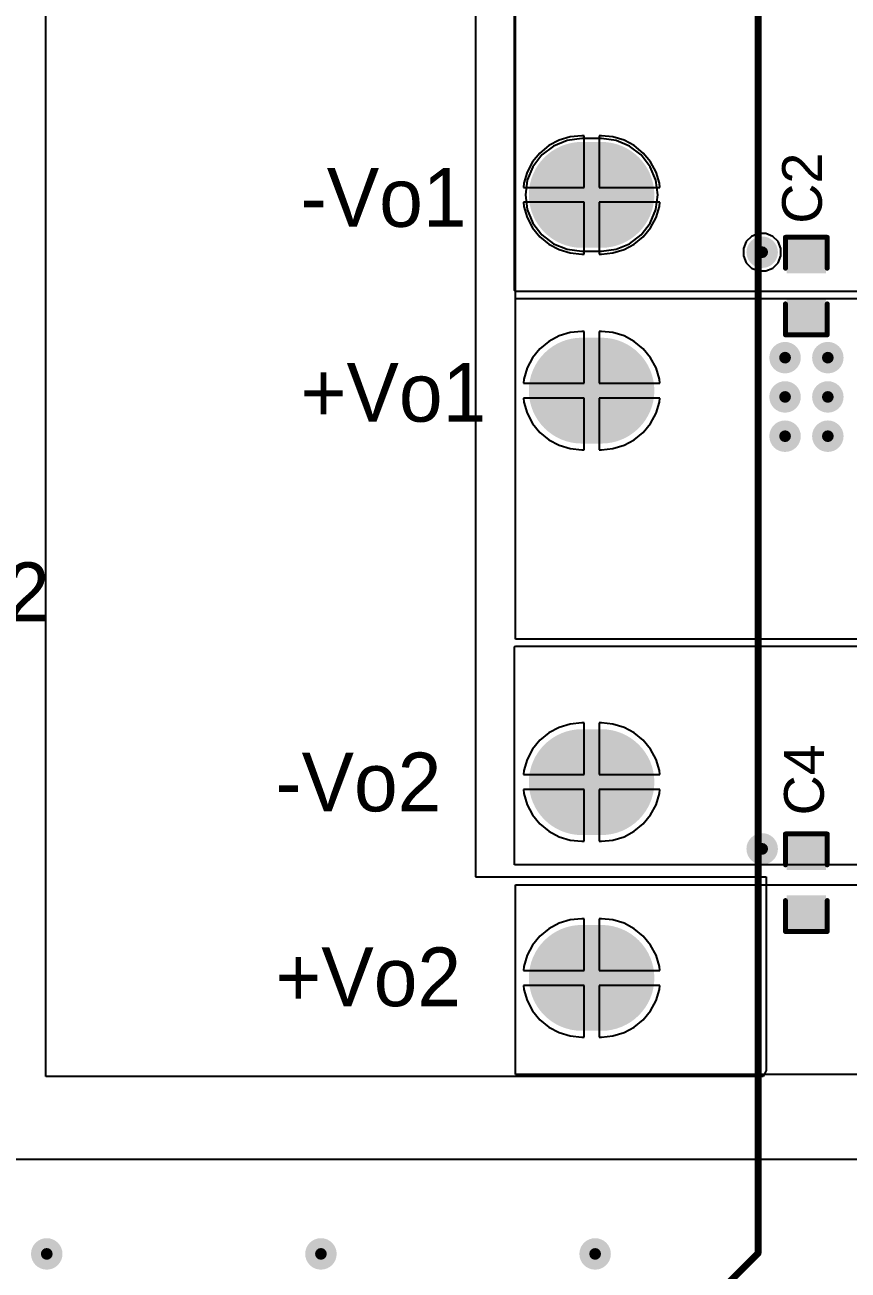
# Model space of a CAD drawing. Header units: millimetres. Extents: x -3 to 175, y -4 to 177.
# Drawn here: x 42.32 to 63.33, y 33.11 to 64.91 of the extents above; entities that cross this region are included whole.
import ezdxf

# ---------------------------------------------------------------- set-up
doc = ezdxf.new("R2010")
doc.units = ezdxf.units.MM
for name, color, linetype in [('BottomLayer', 5, 'Continuous'), ('BottomSolder', 6, 'Continuous'), ('MultiLayer', 9, 'Continuous'), ('PadHoleLayer', 156, 'Continuous'), ('TopLayer', 1, 'Continuous'), ('TopOverlay', 2, 'Continuous'), ('TopPaste', 8, 'Continuous'), ('TopSolder', 216, 'Continuous'), ('ViaHoleLayer', 16, 'Continuous')]:
    doc.layers.add(name, color=color, linetype=linetype)
doc.styles.add('Arial', font='', dxfattribs={"height": 0.2})
doc.styles.get('Arial').set_extended_font_data('Arial')

# ---------------------------------------------------------------- blocks, each defined once
blk = doc.blocks.new('LHE10_20D0512_02_44')
at = {"layer": 'BottomLayer'}
h = blk.add_hatch(color=5, dxfattribs=at)
edge = h.paths.add_edge_path()
edge.add_arc((23.25, 10), 1.25, 90, 270)
edge.add_line((23.25, 8.75), (23.75, 8.75))
edge.add_arc((23.75, 10), 1.25, 270, 450)
edge.add_line((23.75, 11.25), (23.25, 11.25))
h = blk.add_hatch(color=5, dxfattribs=at)
edge = h.paths.add_edge_path()
edge.add_arc((23.25, 5), 1.25, 90, 270)
edge.add_line((23.25, 3.75), (23.75, 3.75))
edge.add_arc((23.75, 5), 1.25, 270, 450)
edge.add_line((23.75, 6.25), (23.25, 6.25))
h = blk.add_hatch(color=5, dxfattribs=at)
edge = h.paths.add_edge_path()
edge.add_arc((23.25, -5), 1.25, 90, 270)
edge.add_line((23.25, -6.25), (23.75, -6.25))
edge.add_arc((23.75, -5), 1.25, 270, 450)
edge.add_line((23.75, -3.75), (23.25, -3.75))
h = blk.add_hatch(color=5, dxfattribs=at)
edge = h.paths.add_edge_path()
edge.add_arc((23.25, -10), 1.25, 90, 270)
edge.add_line((23.25, -11.25), (23.75, -11.25))
edge.add_arc((23.75, -10), 1.25, 270, 450)
edge.add_line((23.75, -8.75), (23.25, -8.75))
at = {"layer": 'BottomSolder'}
h = blk.add_hatch(color=6, dxfattribs=at)
edge = h.paths.add_edge_path()
edge.add_arc((23.25, 10), 1.352, 90, 270)
edge.add_line((23.25, 8.648), (23.75, 8.648))
edge.add_arc((23.75, 10), 1.352, 270, 450)
edge.add_line((23.75, 11.352), (23.25, 11.352))
h = blk.add_hatch(color=6, dxfattribs=at)
edge = h.paths.add_edge_path()
edge.add_arc((23.25, 5), 1.352, 90, 270)
edge.add_line((23.25, 3.648), (23.75, 3.648))
edge.add_arc((23.75, 5), 1.352, 270, 450)
edge.add_line((23.75, 6.352), (23.25, 6.352))
h = blk.add_hatch(color=6, dxfattribs=at)
edge = h.paths.add_edge_path()
edge.add_arc((23.25, -5), 1.352, 90, 270)
edge.add_line((23.25, -6.352), (23.75, -6.352))
edge.add_arc((23.75, -5), 1.352, 270, 450)
edge.add_line((23.75, -3.648), (23.25, -3.648))
h = blk.add_hatch(color=6, dxfattribs=at)
edge = h.paths.add_edge_path()
edge.add_arc((23.25, -10), 1.352, 90, 270)
edge.add_line((23.25, -11.352), (23.75, -11.352))
edge.add_arc((23.75, -10), 1.352, 270, 450)
edge.add_line((23.75, -8.648), (23.25, -8.648))
at = {"layer": 'MultiLayer'}
h = blk.add_hatch(color=9, dxfattribs=at)
edge = h.paths.add_edge_path()
edge.add_arc((23.25, 10), 1.25, 90, 270)
edge.add_line((23.25, 8.75), (23.75, 8.75))
edge.add_arc((23.75, 10), 1.25, 270, 450)
edge.add_line((23.75, 11.25), (23.25, 11.25))
h = blk.add_hatch(color=9, dxfattribs=at)
edge = h.paths.add_edge_path()
edge.add_arc((23.25, 5), 1.25, 90, 270)
edge.add_line((23.25, 3.75), (23.75, 3.75))
edge.add_arc((23.75, 5), 1.25, 270, 450)
edge.add_line((23.75, 6.25), (23.25, 6.25))
h = blk.add_hatch(color=9, dxfattribs=at)
edge = h.paths.add_edge_path()
edge.add_arc((23.25, -5), 1.25, 90, 270)
edge.add_line((23.25, -6.25), (23.75, -6.25))
edge.add_arc((23.75, -5), 1.25, 270, 450)
edge.add_line((23.75, -3.75), (23.25, -3.75))
h = blk.add_hatch(color=9, dxfattribs=at)
edge = h.paths.add_edge_path()
edge.add_arc((23.25, -10), 1.25, 90, 270)
edge.add_line((23.25, -11.25), (23.75, -11.25))
edge.add_arc((23.75, -10), 1.25, 270, 450)
edge.add_line((23.75, -8.75), (23.25, -8.75))
at = {"layer": 'PadHoleLayer'}
h = blk.add_hatch(color=156, dxfattribs=at)
edge = h.paths.add_edge_path()
edge.add_arc((23.5, 10), 0.75, 0, 360)
h = blk.add_hatch(color=156, dxfattribs=at)
edge = h.paths.add_edge_path()
edge.add_arc((23.5, 5), 0.75, 0, 360)
h = blk.add_hatch(color=156, dxfattribs=at)
edge = h.paths.add_edge_path()
edge.add_arc((23.5, -5), 0.75, 0, 360)
h = blk.add_hatch(color=156, dxfattribs=at)
edge = h.paths.add_edge_path()
edge.add_arc((23.5, -10), 0.75, 0, 360)
at = {"layer": 'TopLayer'}
h = blk.add_hatch(color=1, dxfattribs=at)
edge = h.paths.add_edge_path()
edge.add_arc((23.25, 10), 1.25, 90, 270)
edge.add_line((23.25, 8.75), (23.75, 8.75))
edge.add_arc((23.75, 10), 1.25, 270, 450)
edge.add_line((23.75, 11.25), (23.25, 11.25))
h = blk.add_hatch(color=1, dxfattribs=at)
edge = h.paths.add_edge_path()
edge.add_arc((23.25, 5), 1.25, 90, 270)
edge.add_line((23.25, 3.75), (23.75, 3.75))
edge.add_arc((23.75, 5), 1.25, 270, 450)
edge.add_line((23.75, 6.25), (23.25, 6.25))
h = blk.add_hatch(color=1, dxfattribs=at)
edge = h.paths.add_edge_path()
edge.add_arc((23.25, -5), 1.25, 90, 270)
edge.add_line((23.25, -6.25), (23.75, -6.25))
edge.add_arc((23.75, -5), 1.25, 270, 450)
edge.add_line((23.75, -3.75), (23.25, -3.75))
h = blk.add_hatch(color=1, dxfattribs=at)
edge = h.paths.add_edge_path()
edge.add_arc((23.25, -10), 1.25, 90, 270)
edge.add_line((23.25, -11.25), (23.75, -11.25))
edge.add_arc((23.75, -10), 1.25, 270, 450)
edge.add_line((23.75, -8.75), (23.25, -8.75))
at = {"layer": 'TopSolder'}
h = blk.add_hatch(color=216, dxfattribs=at)
edge = h.paths.add_edge_path()
edge.add_arc((23.25, 10), 1.352, 90, 270)
edge.add_line((23.25, 8.648), (23.75, 8.648))
edge.add_arc((23.75, 10), 1.352, 270, 450)
edge.add_line((23.75, 11.352), (23.25, 11.352))
h = blk.add_hatch(color=216, dxfattribs=at)
edge = h.paths.add_edge_path()
edge.add_arc((23.25, 5), 1.352, 90, 270)
edge.add_line((23.25, 3.648), (23.75, 3.648))
edge.add_arc((23.75, 5), 1.352, 270, 450)
edge.add_line((23.75, 6.352), (23.25, 6.352))
h = blk.add_hatch(color=216, dxfattribs=at)
edge = h.paths.add_edge_path()
edge.add_arc((23.25, -5), 1.352, 90, 270)
edge.add_line((23.25, -6.352), (23.75, -6.352))
edge.add_arc((23.75, -5), 1.352, 270, 450)
edge.add_line((23.75, -3.648), (23.25, -3.648))
h = blk.add_hatch(color=216, dxfattribs=at)
edge = h.paths.add_edge_path()
edge.add_arc((23.25, -10), 1.352, 90, 270)
edge.add_line((23.25, -11.352), (23.75, -11.352))
edge.add_arc((23.75, -10), 1.352, 270, 450)
edge.add_line((23.75, -8.648), (23.25, -8.648))
at = {"layer": 'TopOverlay', "const_width": 0.175}
for points in [[(27.75, -17.032), (27.75, 22.75)], [(22.032, -22.75), (27.75, -17.032)]]:
    blk.add_lwpolyline(points, dxfattribs=at)
at = {"layer": 'TopOverlay', "const_width": 0.0875}
blk.add_lwpolyline([(27.706, -17.032, 1), (27.794, -17.032, 1)], format="xyb", close=True, dxfattribs=at)
blk.add_lwpolyline([(27.706, -17.032, 1), (27.794, -17.032, 1)], format="xyb", close=True, dxfattribs=at)
at = {"layer": 'TopOverlay'}
for s, p in [('-Vo1', (16.071, 9.184)), ('+Vo1', (16.071, 4.207)), ('LHE10-20D0512-02', (-8.179, -0.889)), ('-Vo2', (15.428, -5.746)), ('+Vo2', (15.428, -10.723))]:
    blk.add_text(s, height=1.5, rotation=360, dxfattribs=at).set_placement(p)
blk = doc.blocks.new('C___0603_169')
at = {"layer": 'TopLayer'}
for points in [[(-0.381, 0.445), (-0.381, -0.445), (-1.143, -0.445), (-1.143, 0.445)], [(1.143, 0.445), (1.143, -0.445), (0.381, -0.445), (0.381, 0.445)]]:
    blk.add_hatch(color=1, dxfattribs=at).paths.add_polyline_path(points)
at = {"layer": 'TopPaste'}
for points in [[(-0.381, 0.445), (-0.381, -0.445), (-1.143, -0.445), (-1.143, 0.445)], [(1.143, 0.445), (1.143, -0.445), (0.381, -0.445), (0.381, 0.445)]]:
    blk.add_hatch(color=8, dxfattribs=at).paths.add_polyline_path(points)
at = {"layer": 'TopSolder'}
for points in [[(-0.321, 0.504), (-0.321, -0.504), (-1.203, -0.504), (-1.203, 0.504)], [(1.203, 0.504), (1.203, -0.504), (0.321, -0.504), (0.321, 0.504)]]:
    blk.add_hatch(color=216, dxfattribs=at).paths.add_polyline_path(points)
at = {"layer": 'TopOverlay', "const_width": 0.127}
for points in [[(-1.245, -0.533), (-1.245, 0.533)], [(-0.457, 0.533), (-1.245, 0.533)], [(1.245, 0.533), (0.457, 0.533)], [(1.245, -0.533), (1.245, 0.533)], [(-0.457, -0.533), (-1.245, -0.533)], [(1.245, -0.533), (0.457, -0.533)]]:
    blk.add_lwpolyline(points, dxfattribs=at)
at = {"layer": 'TopOverlay', "const_width": 0.0635}
for points in [[(-1.276, 0.533, 1), (-1.213, 0.533, 1)], [(-1.276, 0.533, 1), (-1.213, 0.533, 1)], [(-0.489, 0.533, 1), (-0.425, 0.533, 1)], [(0.425, 0.533, 1), (0.489, 0.533, 1)], [(1.213, 0.533, 1), (1.276, 0.533, 1)], [(1.213, 0.533, 1), (1.276, 0.533, 1)], [(-1.276, -0.533, 1), (-1.213, -0.533, 1)], [(-1.276, -0.533, 1), (-1.213, -0.533, 1)], [(-0.489, -0.533, 1), (-0.425, -0.533, 1)], [(0.425, -0.533, 1), (0.489, -0.533, 1)], [(1.213, -0.533, 1), (1.276, -0.533, 1)], [(1.213, -0.533, 1), (1.276, -0.533, 1)]]:
    blk.add_lwpolyline(points, format="xyb", close=True, dxfattribs=at)
blk = doc.blocks.new('C___0603_171')
at = {"layer": 'TopLayer'}
for points in [[(-0.381, 0.445), (-0.381, -0.445), (-1.143, -0.445), (-1.143, 0.445)], [(1.143, 0.445), (1.143, -0.445), (0.381, -0.445), (0.381, 0.445)]]:
    blk.add_hatch(color=1, dxfattribs=at).paths.add_polyline_path(points)
at = {"layer": 'TopPaste'}
for points in [[(-0.381, 0.445), (-0.381, -0.445), (-1.143, -0.445), (-1.143, 0.445)], [(1.143, 0.445), (1.143, -0.445), (0.381, -0.445), (0.381, 0.445)]]:
    blk.add_hatch(color=8, dxfattribs=at).paths.add_polyline_path(points)
at = {"layer": 'TopSolder'}
for points in [[(-0.321, 0.504), (-0.321, -0.504), (-1.203, -0.504), (-1.203, 0.504)], [(1.203, 0.504), (1.203, -0.504), (0.321, -0.504), (0.321, 0.504)]]:
    blk.add_hatch(color=216, dxfattribs=at).paths.add_polyline_path(points)
at = {"layer": 'TopOverlay', "const_width": 0.127}
for points in [[(-1.245, -0.533), (-1.245, 0.533)], [(-0.457, 0.533), (-1.245, 0.533)], [(1.245, 0.533), (0.457, 0.533)], [(1.245, -0.533), (1.245, 0.533)], [(-0.457, -0.533), (-1.245, -0.533)], [(1.245, -0.533), (0.457, -0.533)]]:
    blk.add_lwpolyline(points, dxfattribs=at)
at = {"layer": 'TopOverlay', "const_width": 0.0635}
for points in [[(-1.276, 0.533, 1), (-1.213, 0.533, 1)], [(-1.276, 0.533, 1), (-1.213, 0.533, 1)], [(-0.489, 0.533, 1), (-0.425, 0.533, 1)], [(0.425, 0.533, 1), (0.489, 0.533, 1)], [(1.213, 0.533, 1), (1.276, 0.533, 1)], [(1.213, 0.533, 1), (1.276, 0.533, 1)], [(-1.276, -0.533, 1), (-1.213, -0.533, 1)], [(-1.276, -0.533, 1), (-1.213, -0.533, 1)], [(-0.489, -0.533, 1), (-0.425, -0.533, 1)], [(0.425, -0.533, 1), (0.489, -0.533, 1)], [(1.213, -0.533, 1), (1.276, -0.533, 1)], [(1.213, -0.533, 1), (1.276, -0.533, 1)]]:
    blk.add_lwpolyline(points, format="xyb", close=True, dxfattribs=at)

msp = doc.modelspace()

# ---------------------------------------------------------------- hatches: boundary and pattern name
at = {"layer": 'BottomLayer'}
h = msp.add_hatch(color=5, dxfattribs=at)
edge = h.paths.add_edge_path()
edge.add_arc((61.138, 59.106), 0.3, 0, 360)
h = msp.add_hatch(color=5, dxfattribs=at)
edge = h.paths.add_edge_path()
edge.add_arc((61.722, 56.413), 0.3, 0, 360)
h = msp.add_hatch(color=5, dxfattribs=at)
edge = h.paths.add_edge_path()
edge.add_arc((62.814, 56.413), 0.3, 0, 360)
h = msp.add_hatch(color=5, dxfattribs=at)
edge = h.paths.add_edge_path()
edge.add_arc((61.722, 55.41), 0.3, 0, 360)
h = msp.add_hatch(color=5, dxfattribs=at)
edge = h.paths.add_edge_path()
edge.add_arc((62.814, 55.41), 0.3, 0, 360)
h = msp.add_hatch(color=5, dxfattribs=at)
edge = h.paths.add_edge_path()
edge.add_arc((61.722, 54.407), 0.3, 0, 360)
h = msp.add_hatch(color=5, dxfattribs=at)
edge = h.paths.add_edge_path()
edge.add_arc((62.814, 54.407), 0.3, 0, 360)
h = msp.add_hatch(color=5, dxfattribs=at)
edge = h.paths.add_edge_path()
edge.add_arc((61.138, 43.866), 0.3, 0, 360)
h = msp.add_hatch(color=5, dxfattribs=at)
edge = h.paths.add_edge_path()
edge.add_arc((42.873, 33.521), 0.3, 0, 360)
h = msp.add_hatch(color=5, dxfattribs=at)
edge = h.paths.add_edge_path()
edge.add_arc((49.873, 33.521), 0.3, 0, 360)
h = msp.add_hatch(color=5, dxfattribs=at)
edge = h.paths.add_edge_path()
edge.add_arc((56.873, 33.521), 0.3, 0, 360)
at = {"layer": 'BottomSolder'}
h = msp.add_hatch(color=6, dxfattribs=at)
edge = h.paths.add_edge_path()
edge.add_arc((61.138, 59.106), 0.402, 0, 360)
h = msp.add_hatch(color=6, dxfattribs=at)
edge = h.paths.add_edge_path()
edge.add_arc((61.722, 56.413), 0.402, 0, 360)
h = msp.add_hatch(color=6, dxfattribs=at)
edge = h.paths.add_edge_path()
edge.add_arc((62.814, 56.413), 0.402, 0, 360)
h = msp.add_hatch(color=6, dxfattribs=at)
edge = h.paths.add_edge_path()
edge.add_arc((61.722, 55.41), 0.402, 0, 360)
h = msp.add_hatch(color=6, dxfattribs=at)
edge = h.paths.add_edge_path()
edge.add_arc((62.814, 55.41), 0.402, 0, 360)
h = msp.add_hatch(color=6, dxfattribs=at)
edge = h.paths.add_edge_path()
edge.add_arc((61.722, 54.407), 0.402, 0, 360)
h = msp.add_hatch(color=6, dxfattribs=at)
edge = h.paths.add_edge_path()
edge.add_arc((62.814, 54.407), 0.402, 0, 360)
h = msp.add_hatch(color=6, dxfattribs=at)
edge = h.paths.add_edge_path()
edge.add_arc((61.138, 43.866), 0.402, 0, 360)
h = msp.add_hatch(color=6, dxfattribs=at)
edge = h.paths.add_edge_path()
edge.add_arc((42.873, 33.521), 0.402, 0, 360)
h = msp.add_hatch(color=6, dxfattribs=at)
edge = h.paths.add_edge_path()
edge.add_arc((49.873, 33.521), 0.402, 0, 360)
h = msp.add_hatch(color=6, dxfattribs=at)
edge = h.paths.add_edge_path()
edge.add_arc((56.873, 33.521), 0.402, 0, 360)
at = {"layer": 'TopLayer'}
h = msp.add_hatch(color=1, dxfattribs=at)
edge = h.paths.add_edge_path()
edge.add_arc((61.138, 59.106), 0.3, 0, 360)
h = msp.add_hatch(color=1, dxfattribs=at)
edge = h.paths.add_edge_path()
edge.add_arc((61.722, 56.413), 0.3, 0, 360)
h = msp.add_hatch(color=1, dxfattribs=at)
edge = h.paths.add_edge_path()
edge.add_arc((62.814, 56.413), 0.3, 0, 360)
h = msp.add_hatch(color=1, dxfattribs=at)
edge = h.paths.add_edge_path()
edge.add_arc((61.722, 55.41), 0.3, 0, 360)
h = msp.add_hatch(color=1, dxfattribs=at)
edge = h.paths.add_edge_path()
edge.add_arc((62.814, 55.41), 0.3, 0, 360)
h = msp.add_hatch(color=1, dxfattribs=at)
edge = h.paths.add_edge_path()
edge.add_arc((61.722, 54.407), 0.3, 0, 360)
h = msp.add_hatch(color=1, dxfattribs=at)
edge = h.paths.add_edge_path()
edge.add_arc((62.814, 54.407), 0.3, 0, 360)
h = msp.add_hatch(color=1, dxfattribs=at)
edge = h.paths.add_edge_path()
edge.add_arc((61.138, 43.866), 0.3, 0, 360)
h = msp.add_hatch(color=1, dxfattribs=at)
edge = h.paths.add_edge_path()
edge.add_arc((42.873, 33.521), 0.3, 0, 360)
h = msp.add_hatch(color=1, dxfattribs=at)
edge = h.paths.add_edge_path()
edge.add_arc((49.873, 33.521), 0.3, 0, 360)
h = msp.add_hatch(color=1, dxfattribs=at)
edge = h.paths.add_edge_path()
edge.add_arc((56.873, 33.521), 0.3, 0, 360)
at = {"layer": 'TopSolder'}
h = msp.add_hatch(color=216, dxfattribs=at)
edge = h.paths.add_edge_path()
edge.add_arc((61.138, 59.106), 0.402, 0, 360)
h = msp.add_hatch(color=216, dxfattribs=at)
edge = h.paths.add_edge_path()
edge.add_arc((61.722, 56.413), 0.402, 0, 360)
h = msp.add_hatch(color=216, dxfattribs=at)
edge = h.paths.add_edge_path()
edge.add_arc((62.814, 56.413), 0.402, 0, 360)
h = msp.add_hatch(color=216, dxfattribs=at)
edge = h.paths.add_edge_path()
edge.add_arc((61.722, 55.41), 0.402, 0, 360)
h = msp.add_hatch(color=216, dxfattribs=at)
edge = h.paths.add_edge_path()
edge.add_arc((62.814, 55.41), 0.402, 0, 360)
h = msp.add_hatch(color=216, dxfattribs=at)
edge = h.paths.add_edge_path()
edge.add_arc((61.722, 54.407), 0.402, 0, 360)
h = msp.add_hatch(color=216, dxfattribs=at)
edge = h.paths.add_edge_path()
edge.add_arc((62.814, 54.407), 0.402, 0, 360)
h = msp.add_hatch(color=216, dxfattribs=at)
edge = h.paths.add_edge_path()
edge.add_arc((61.138, 43.866), 0.402, 0, 360)
h = msp.add_hatch(color=216, dxfattribs=at)
edge = h.paths.add_edge_path()
edge.add_arc((42.873, 33.521), 0.402, 0, 360)
h = msp.add_hatch(color=216, dxfattribs=at)
edge = h.paths.add_edge_path()
edge.add_arc((49.873, 33.521), 0.402, 0, 360)
h = msp.add_hatch(color=216, dxfattribs=at)
edge = h.paths.add_edge_path()
edge.add_arc((56.873, 33.521), 0.402, 0, 360)
at = {"layer": 'ViaHoleLayer'}
h = msp.add_hatch(color=16, dxfattribs=at)
edge = h.paths.add_edge_path()
edge.add_arc((61.138, 59.106), 0.15, 0, 360)
h = msp.add_hatch(color=16, dxfattribs=at)
edge = h.paths.add_edge_path()
edge.add_arc((61.722, 56.413), 0.15, 0, 360)
h = msp.add_hatch(color=16, dxfattribs=at)
edge = h.paths.add_edge_path()
edge.add_arc((62.814, 56.413), 0.15, 0, 360)
h = msp.add_hatch(color=16, dxfattribs=at)
edge = h.paths.add_edge_path()
edge.add_arc((61.722, 55.41), 0.15, 0, 360)
h = msp.add_hatch(color=16, dxfattribs=at)
edge = h.paths.add_edge_path()
edge.add_arc((62.814, 55.41), 0.15, 0, 360)
h = msp.add_hatch(color=16, dxfattribs=at)
edge = h.paths.add_edge_path()
edge.add_arc((61.722, 54.407), 0.15, 0, 360)
h = msp.add_hatch(color=16, dxfattribs=at)
edge = h.paths.add_edge_path()
edge.add_arc((62.814, 54.407), 0.15, 0, 360)
h = msp.add_hatch(color=16, dxfattribs=at)
edge = h.paths.add_edge_path()
edge.add_arc((61.138, 43.866), 0.15, 0, 360)
h = msp.add_hatch(color=16, dxfattribs=at)
edge = h.paths.add_edge_path()
edge.add_arc((42.873, 33.521), 0.15, 0, 360)
h = msp.add_hatch(color=16, dxfattribs=at)
edge = h.paths.add_edge_path()
edge.add_arc((49.873, 33.521), 0.15, 0, 360)
h = msp.add_hatch(color=16, dxfattribs=at)
edge = h.paths.add_edge_path()
edge.add_arc((56.873, 33.521), 0.15, 0, 360)

# ---------------------------------------------------------------- linework, layer by layer
at = {"layer": 'BottomLayer'}
for p, q in [((54.839, 49.225), (54.839, 99.974)), ((42.85, 38.049), (42.85, 92.354)), ((53.823, 81.382), (53.823, 43.155)), ((54.839, 49.225), (54.839, 75.311)), ((55.813, 61.819), (55.515, 61.59)), ((55.813, 61.819), (55.515, 61.59)), ((56.161, 61.962), (55.813, 61.819)), ((56.161, 61.962), (55.813, 61.819)), ((56.533, 62.012), (56.161, 61.962)), ((56.533, 62.012), (56.161, 61.962)), ((57.033, 62.012), (56.533, 62.012)), ((57.033, 62.012), (56.533, 62.012)), ((57.406, 61.962), (57.033, 62.012)), ((57.406, 61.962), (57.033, 62.012)), ((57.753, 61.819), (57.406, 61.962)), ((57.753, 61.819), (57.406, 61.962)), ((58.052, 61.59), (57.753, 61.819)), ((58.052, 61.59), (57.753, 61.819)), ((55.515, 61.59), (55.286, 61.291)), ((55.515, 61.59), (55.286, 61.291)), ((58.281, 61.291), (58.052, 61.59)), ((58.281, 61.291), (58.052, 61.59)), ((55.286, 61.291), (55.142, 60.944)), ((55.286, 61.291), (55.142, 60.944)), ((58.424, 60.944), (58.281, 61.291)), ((58.424, 60.944), (58.281, 61.291)), ((55.142, 60.944), (55.093, 60.571)), ((55.142, 60.944), (55.093, 60.571)), ((58.474, 60.571), (58.424, 60.944)), ((58.474, 60.571), (58.424, 60.944)), ((55.093, 60.571), (55.142, 60.199)), ((55.093, 60.571), (55.142, 60.199)), ((58.424, 60.199), (58.474, 60.571)), ((58.424, 60.199), (58.474, 60.571)), ((55.142, 60.199), (55.286, 59.851)), ((55.142, 60.199), (55.286, 59.851)), ((58.281, 59.851), (58.424, 60.199)), ((58.281, 59.851), (58.424, 60.199)), ((55.286, 59.851), (55.515, 59.553)), ((55.286, 59.851), (55.515, 59.553)), ((58.052, 59.553), (58.281, 59.851)), ((58.052, 59.553), (58.281, 59.851)), ((55.515, 59.553), (55.813, 59.324)), ((55.515, 59.553), (55.813, 59.324)), ((57.753, 59.324), (58.052, 59.553)), ((57.753, 59.324), (58.052, 59.553)), ((60.867, 59.511), (60.733, 59.376)), ((60.867, 59.511), (60.733, 59.376)), ((61.043, 59.584), (60.867, 59.511)), ((61.043, 59.584), (60.867, 59.511)), ((61.233, 59.584), (61.043, 59.584)), ((61.233, 59.584), (61.043, 59.584)), ((61.408, 59.511), (61.233, 59.584)), ((61.408, 59.511), (61.233, 59.584)), ((61.543, 59.376), (61.408, 59.511)), ((61.543, 59.376), (61.408, 59.511)), ((55.813, 59.324), (56.161, 59.18)), ((55.813, 59.324), (56.161, 59.18)), ((56.161, 59.18), (56.533, 59.131)), ((56.161, 59.18), (56.533, 59.131)), ((57.033, 59.131), (57.406, 59.18)), ((57.033, 59.131), (57.406, 59.18)), ((57.406, 59.18), (57.753, 59.324)), ((57.406, 59.18), (57.753, 59.324)), ((60.733, 59.376), (60.66, 59.201)), ((60.733, 59.376), (60.66, 59.201)), ((60.66, 59.201), (60.66, 59.011)), ((60.66, 59.201), (60.66, 59.011)), ((61.616, 59.201), (61.543, 59.376)), ((61.616, 59.201), (61.543, 59.376)), ((61.616, 59.011), (61.616, 59.201)), ((61.616, 59.011), (61.616, 59.201)), ((56.533, 59.131), (57.033, 59.131)), ((56.533, 59.131), (57.033, 59.131)), ((60.66, 59.011), (60.733, 58.835)), ((60.66, 59.011), (60.733, 58.835)), ((61.543, 58.835), (61.616, 59.011)), ((61.543, 58.835), (61.616, 59.011)), ((60.733, 58.835), (60.867, 58.701)), ((60.733, 58.835), (60.867, 58.701)), ((60.867, 58.701), (61.043, 58.628)), ((60.867, 58.701), (61.043, 58.628)), ((61.043, 58.628), (61.233, 58.628)), ((61.043, 58.628), (61.233, 58.628)), ((61.233, 58.628), (61.408, 58.701)), ((61.233, 58.628), (61.408, 58.701)), ((61.408, 58.701), (61.543, 58.835)), ((61.408, 58.701), (61.543, 58.835)), ((55.955, 56.968), (55.694, 56.828)), ((55.955, 56.968), (55.694, 56.828)), ((56.239, 57.054), (55.955, 56.968)), ((56.239, 57.054), (55.955, 56.968)), ((56.533, 57.083), (56.239, 57.054)), ((56.533, 57.083), (56.239, 57.054)), ((56.593, 57.083), (56.533, 57.083)), ((56.593, 57.083), (56.533, 57.083)), ((56.593, 55.762), (56.593, 57.083)), ((56.593, 55.762), (56.593, 57.083)), ((57.033, 57.083), (56.974, 57.083)), ((56.974, 57.083), (56.974, 55.762)), ((57.033, 57.083), (56.974, 57.083)), ((56.974, 57.083), (56.974, 55.762)), ((57.328, 57.054), (57.033, 57.083)), ((57.328, 57.054), (57.033, 57.083)), ((57.612, 56.968), (57.328, 57.054)), ((57.612, 56.968), (57.328, 57.054)), ((57.873, 56.828), (57.612, 56.968)), ((57.873, 56.828), (57.612, 56.968)), ((55.465, 56.64), (55.277, 56.411)), ((55.465, 56.64), (55.277, 56.411)), ((55.694, 56.828), (55.465, 56.64)), ((55.694, 56.828), (55.465, 56.64)), ((58.102, 56.64), (57.873, 56.828)), ((58.102, 56.64), (57.873, 56.828)), ((58.29, 56.411), (58.102, 56.64)), ((58.29, 56.411), (58.102, 56.64)), ((55.277, 56.411), (55.137, 56.15)), ((55.277, 56.411), (55.137, 56.15)), ((58.43, 56.15), (58.29, 56.411)), ((58.43, 56.15), (58.29, 56.411)), ((55.137, 56.15), (55.051, 55.866)), ((55.137, 56.15), (55.051, 55.866)), ((58.516, 55.866), (58.43, 56.15)), ((58.516, 55.866), (58.43, 56.15)), ((55.051, 55.866), (55.041, 55.762)), ((55.051, 55.866), (55.041, 55.762)), ((55.041, 55.762), (56.593, 55.762)), ((55.041, 55.762), (56.593, 55.762)), ((56.974, 55.762), (58.526, 55.762)), ((56.974, 55.762), (58.526, 55.762)), ((58.526, 55.762), (58.516, 55.866)), ((58.526, 55.762), (58.516, 55.866)), ((56.593, 55.381), (55.041, 55.381)), ((55.041, 55.381), (55.051, 55.277)), ((56.593, 55.381), (55.041, 55.381)), ((55.041, 55.381), (55.051, 55.277)), ((56.593, 54.06), (56.593, 55.381)), ((56.593, 54.06), (56.593, 55.381)), ((58.526, 55.381), (56.974, 55.381)), ((56.974, 55.381), (56.974, 54.06)), ((58.526, 55.381), (56.974, 55.381)), ((56.974, 55.381), (56.974, 54.06)), ((58.516, 55.277), (58.526, 55.381)), ((58.516, 55.277), (58.526, 55.381)), ((55.051, 55.277), (55.137, 54.993)), ((55.051, 55.277), (55.137, 54.993)), ((58.43, 54.993), (58.516, 55.277)), ((58.43, 54.993), (58.516, 55.277)), ((55.137, 54.993), (55.277, 54.732)), ((55.137, 54.993), (55.277, 54.732)), ((55.277, 54.732), (55.465, 54.503)), ((55.277, 54.732), (55.465, 54.503)), ((58.102, 54.503), (58.29, 54.732)), ((58.102, 54.503), (58.29, 54.732)), ((58.29, 54.732), (58.43, 54.993)), ((58.29, 54.732), (58.43, 54.993)), ((55.465, 54.503), (55.694, 54.315)), ((55.465, 54.503), (55.694, 54.315)), ((57.873, 54.315), (58.102, 54.503)), ((57.873, 54.315), (58.102, 54.503)), ((55.694, 54.315), (55.955, 54.175)), ((55.694, 54.315), (55.955, 54.175)), ((55.955, 54.175), (56.239, 54.089)), ((55.955, 54.175), (56.239, 54.089)), ((56.239, 54.089), (56.533, 54.06)), ((56.239, 54.089), (56.533, 54.06)), ((57.033, 54.06), (57.328, 54.089)), ((57.033, 54.06), (57.328, 54.089)), ((57.328, 54.089), (57.612, 54.175)), ((57.328, 54.089), (57.612, 54.175)), ((57.612, 54.175), (57.873, 54.315)), ((57.612, 54.175), (57.873, 54.315)), ((56.533, 54.06), (56.593, 54.06)), ((56.533, 54.06), (56.593, 54.06)), ((56.974, 54.06), (57.033, 54.06)), ((56.974, 54.06), (57.033, 54.06)), ((54.813, 49.023), (54.839, 49.044)), ((54.813, 43.459), (54.813, 49.023)), ((73.177, 49.225), (54.839, 49.225)), ((90.678, 49.225), (54.839, 49.225)), ((54.839, 49.044), (80.188, 49.044)), ((56.533, 47.083), (56.239, 47.054)), ((56.593, 47.083), (56.533, 47.083)), ((56.593, 45.762), (56.593, 47.083)), ((57.033, 47.083), (56.974, 47.083)), ((56.974, 47.083), (56.974, 45.762)), ((57.328, 47.054), (57.033, 47.083)), ((55.694, 46.828), (55.465, 46.64)), ((55.955, 46.968), (55.694, 46.828)), ((56.239, 47.054), (55.955, 46.968)), ((57.612, 46.968), (57.328, 47.054)), ((57.873, 46.828), (57.612, 46.968)), ((58.102, 46.64), (57.873, 46.828)), ((55.465, 46.64), (55.277, 46.411)), ((58.29, 46.411), (58.102, 46.64)), ((55.137, 46.15), (55.051, 45.866)), ((55.277, 46.411), (55.137, 46.15)), ((58.43, 46.15), (58.29, 46.411)), ((58.516, 45.866), (58.43, 46.15)), ((55.051, 45.866), (55.041, 45.762)), ((58.526, 45.762), (58.516, 45.866)), ((55.041, 45.762), (56.593, 45.762)), ((56.974, 45.762), (58.526, 45.762)), ((56.593, 45.381), (55.041, 45.381)), ((55.041, 45.381), (55.051, 45.277)), ((55.051, 45.277), (55.137, 44.993)), ((56.593, 44.06), (56.593, 45.381)), ((58.526, 45.381), (56.974, 45.381)), ((56.974, 45.381), (56.974, 44.06)), ((58.43, 44.993), (58.516, 45.277)), ((58.516, 45.277), (58.526, 45.381)), ((55.137, 44.993), (55.277, 44.732)), ((58.29, 44.732), (58.43, 44.993)), ((55.277, 44.732), (55.465, 44.503)), ((58.102, 44.503), (58.29, 44.732)), ((55.465, 44.503), (55.694, 44.315)), ((55.694, 44.315), (55.955, 44.175)), ((57.612, 44.175), (57.873, 44.315)), ((57.873, 44.315), (58.102, 44.503)), ((55.955, 44.175), (56.239, 44.089)), ((56.239, 44.089), (56.533, 44.06)), ((56.533, 44.06), (56.593, 44.06)), ((56.974, 44.06), (57.033, 44.06)), ((57.033, 44.06), (57.328, 44.089)), ((57.328, 44.089), (57.612, 44.175)), ((80.188, 43.459), (54.813, 43.459)), ((53.823, 43.155), (61.239, 43.155)), ((61.239, 43.155), (61.239, 38.202)), ((56.239, 42.054), (55.955, 41.968)), ((56.533, 42.083), (56.239, 42.054)), ((56.593, 42.083), (56.533, 42.083)), ((56.593, 40.762), (56.593, 42.083)), ((57.033, 42.083), (56.974, 42.083)), ((56.974, 42.083), (56.974, 40.762)), ((57.328, 42.054), (57.033, 42.083)), ((57.612, 41.968), (57.328, 42.054)), ((55.694, 41.828), (55.465, 41.64)), ((55.955, 41.968), (55.694, 41.828)), ((57.873, 41.828), (57.612, 41.968)), ((58.102, 41.64), (57.873, 41.828)), ((55.277, 41.411), (55.137, 41.15)), ((55.465, 41.64), (55.277, 41.411)), ((58.29, 41.411), (58.102, 41.64)), ((58.43, 41.15), (58.29, 41.411)), ((55.137, 41.15), (55.051, 40.866)), ((58.516, 40.866), (58.43, 41.15)), ((55.051, 40.866), (55.041, 40.762)), ((55.041, 40.762), (56.593, 40.762)), ((56.974, 40.762), (58.526, 40.762)), ((58.526, 40.762), (58.516, 40.866)), ((56.593, 40.381), (55.041, 40.381)), ((55.041, 40.381), (55.051, 40.277)), ((55.051, 40.277), (55.137, 39.993)), ((56.593, 39.06), (56.593, 40.381)), ((58.526, 40.381), (56.974, 40.381)), ((56.974, 40.381), (56.974, 39.06)), ((58.43, 39.993), (58.516, 40.277)), ((58.516, 40.277), (58.526, 40.381)), ((55.137, 39.993), (55.277, 39.732)), ((58.29, 39.732), (58.43, 39.993)), ((55.277, 39.732), (55.465, 39.503)), ((55.465, 39.503), (55.694, 39.315)), ((57.873, 39.315), (58.102, 39.503)), ((58.102, 39.503), (58.29, 39.732)), ((55.694, 39.315), (55.955, 39.175)), ((55.955, 39.175), (56.239, 39.089)), ((57.328, 39.089), (57.612, 39.175)), ((57.612, 39.175), (57.873, 39.315)), ((56.239, 39.089), (56.533, 39.06)), ((56.533, 39.06), (56.593, 39.06)), ((56.974, 39.06), (57.033, 39.06)), ((57.033, 39.06), (57.328, 39.089)), ((61.239, 38.202), (61.163, 38.049)), ((61.163, 38.049), (42.85, 38.049)), ((17.78, 35.941), (135.001, 35.941))]:
    msp.add_line(p, q, dxfattribs=at)
at = {"layer": 'TopLayer'}
for p, q in [((54.813, 58.128), (54.813, 77.738)), ((56.239, 62.054), (55.955, 61.968)), ((56.533, 62.083), (56.239, 62.054)), ((56.593, 62.083), (56.533, 62.083)), ((56.593, 60.762), (56.593, 62.083)), ((57.033, 62.083), (56.974, 62.083)), ((56.974, 62.083), (56.974, 60.762)), ((57.328, 62.054), (57.033, 62.083)), ((57.612, 61.968), (57.328, 62.054)), ((55.694, 61.828), (55.465, 61.64)), ((55.955, 61.968), (55.694, 61.828)), ((57.873, 61.828), (57.612, 61.968)), ((58.102, 61.64), (57.873, 61.828)), ((55.277, 61.411), (55.137, 61.15)), ((55.465, 61.64), (55.277, 61.411)), ((58.29, 61.411), (58.102, 61.64)), ((58.43, 61.15), (58.29, 61.411)), ((55.137, 61.15), (55.051, 60.866)), ((58.516, 60.866), (58.43, 61.15)), ((55.051, 60.866), (55.041, 60.762)), ((55.041, 60.762), (56.593, 60.762)), ((56.974, 60.762), (58.526, 60.762)), ((58.526, 60.762), (58.516, 60.866)), ((56.593, 60.381), (55.041, 60.381)), ((55.041, 60.381), (55.051, 60.277)), ((55.051, 60.277), (55.137, 59.993)), ((56.593, 59.06), (56.593, 60.381)), ((58.526, 60.381), (56.974, 60.381)), ((56.974, 60.381), (56.974, 59.06)), ((58.43, 59.993), (58.516, 60.277)), ((58.516, 60.277), (58.526, 60.381)), ((55.137, 59.993), (55.277, 59.732)), ((58.29, 59.732), (58.43, 59.993)), ((55.277, 59.732), (55.465, 59.503)), ((55.465, 59.503), (55.694, 59.315)), ((57.873, 59.315), (58.102, 59.503)), ((58.102, 59.503), (58.29, 59.732)), ((60.867, 59.511), (60.733, 59.376)), ((61.043, 59.584), (60.867, 59.511)), ((61.233, 59.584), (61.043, 59.584)), ((61.408, 59.511), (61.233, 59.584)), ((61.543, 59.376), (61.408, 59.511)), ((55.694, 59.315), (55.955, 59.175)), ((55.955, 59.175), (56.239, 59.089)), ((57.328, 59.089), (57.612, 59.175)), ((57.612, 59.175), (57.873, 59.315)), ((60.733, 59.376), (60.66, 59.201)), ((60.66, 59.201), (60.66, 59.011)), ((61.616, 59.201), (61.543, 59.376)), ((61.616, 59.011), (61.616, 59.201)), ((56.239, 59.089), (56.533, 59.06)), ((56.533, 59.06), (56.593, 59.06)), ((56.974, 59.06), (57.033, 59.06)), ((57.033, 59.06), (57.328, 59.089)), ((60.66, 59.011), (60.733, 58.835)), ((61.543, 58.835), (61.616, 59.011)), ((60.733, 58.835), (60.867, 58.701)), ((60.867, 58.701), (61.043, 58.628)), ((61.043, 58.628), (61.233, 58.628)), ((61.233, 58.628), (61.408, 58.701)), ((61.408, 58.701), (61.543, 58.835)), ((54.839, 58.107), (54.813, 58.128)), ((64.309, 58.107), (54.839, 58.107)), ((54.839, 49.225), (54.839, 57.926)), ((54.839, 57.926), (64.491, 57.926)), ((55.955, 56.968), (55.694, 56.828)), ((56.239, 57.054), (55.955, 56.968)), ((56.533, 57.083), (56.239, 57.054)), ((56.593, 57.083), (56.533, 57.083)), ((56.593, 55.762), (56.593, 57.083)), ((57.033, 57.083), (56.974, 57.083)), ((56.974, 57.083), (56.974, 55.762)), ((57.328, 57.054), (57.033, 57.083)), ((57.612, 56.968), (57.328, 57.054)), ((57.873, 56.828), (57.612, 56.968)), ((55.465, 56.64), (55.277, 56.411)), ((55.694, 56.828), (55.465, 56.64)), ((58.102, 56.64), (57.873, 56.828)), ((58.29, 56.411), (58.102, 56.64)), ((55.277, 56.411), (55.137, 56.15)), ((58.43, 56.15), (58.29, 56.411)), ((55.137, 56.15), (55.051, 55.866)), ((58.516, 55.866), (58.43, 56.15)), ((55.051, 55.866), (55.041, 55.762)), ((55.041, 55.762), (56.593, 55.762)), ((56.974, 55.762), (58.526, 55.762)), ((58.526, 55.762), (58.516, 55.866)), ((56.593, 55.381), (55.041, 55.381)), ((55.041, 55.381), (55.051, 55.277)), ((56.593, 54.06), (56.593, 55.381)), ((58.526, 55.381), (56.974, 55.381)), ((56.974, 55.381), (56.974, 54.06)), ((58.516, 55.277), (58.526, 55.381)), ((55.051, 55.277), (55.137, 54.993)), ((58.43, 54.993), (58.516, 55.277)), ((55.137, 54.993), (55.277, 54.732)), ((55.277, 54.732), (55.465, 54.503)), ((58.102, 54.503), (58.29, 54.732)), ((58.29, 54.732), (58.43, 54.993)), ((55.465, 54.503), (55.694, 54.315)), ((57.873, 54.315), (58.102, 54.503)), ((55.694, 54.315), (55.955, 54.175)), ((55.955, 54.175), (56.239, 54.089)), ((56.239, 54.089), (56.533, 54.06)), ((57.033, 54.06), (57.328, 54.089)), ((57.328, 54.089), (57.612, 54.175)), ((57.612, 54.175), (57.873, 54.315)), ((56.533, 54.06), (56.593, 54.06)), ((56.974, 54.06), (57.033, 54.06)), ((54.813, 49.023), (54.839, 49.044)), ((54.813, 43.459), (54.813, 49.023)), ((75.413, 49.225), (54.839, 49.225)), ((54.839, 49.044), (75.413, 49.044)), ((56.533, 47.083), (56.239, 47.054)), ((56.593, 47.083), (56.533, 47.083)), ((56.593, 45.762), (56.593, 47.083)), ((57.033, 47.083), (56.974, 47.083)), ((56.974, 47.083), (56.974, 45.762)), ((57.328, 47.054), (57.033, 47.083)), ((55.694, 46.828), (55.465, 46.64)), ((55.955, 46.968), (55.694, 46.828)), ((56.239, 47.054), (55.955, 46.968)), ((57.612, 46.968), (57.328, 47.054)), ((57.873, 46.828), (57.612, 46.968)), ((58.102, 46.64), (57.873, 46.828)), ((55.465, 46.64), (55.277, 46.411)), ((58.29, 46.411), (58.102, 46.64)), ((55.137, 46.15), (55.051, 45.866)), ((55.277, 46.411), (55.137, 46.15)), ((58.43, 46.15), (58.29, 46.411)), ((58.516, 45.866), (58.43, 46.15)), ((55.051, 45.866), (55.041, 45.762)), ((58.526, 45.762), (58.516, 45.866)), ((55.041, 45.762), (56.593, 45.762)), ((56.974, 45.762), (58.526, 45.762)), ((56.593, 45.381), (55.041, 45.381)), ((55.041, 45.381), (55.051, 45.277)), ((55.051, 45.277), (55.137, 44.993)), ((56.593, 44.06), (56.593, 45.381)), ((58.526, 45.381), (56.974, 45.381)), ((56.974, 45.381), (56.974, 44.06)), ((58.43, 44.993), (58.516, 45.277)), ((58.516, 45.277), (58.526, 45.381)), ((55.137, 44.993), (55.277, 44.732)), ((58.29, 44.732), (58.43, 44.993)), ((55.277, 44.732), (55.465, 44.503)), ((58.102, 44.503), (58.29, 44.732)), ((55.465, 44.503), (55.694, 44.315)), ((55.694, 44.315), (55.955, 44.175)), ((57.612, 44.175), (57.873, 44.315)), ((57.873, 44.315), (58.102, 44.503)), ((55.955, 44.175), (56.239, 44.089)), ((56.239, 44.089), (56.533, 44.06)), ((56.533, 44.06), (56.593, 44.06)), ((56.974, 44.06), (57.033, 44.06)), ((57.033, 44.06), (57.328, 44.089)), ((57.328, 44.089), (57.612, 44.175)), ((64.314, 43.459), (54.813, 43.459)), ((54.839, 38.1), (54.839, 42.951)), ((54.839, 42.951), (64.491, 42.951)), ((56.239, 42.054), (55.955, 41.968)), ((56.533, 42.083), (56.239, 42.054)), ((56.593, 42.083), (56.533, 42.083)), ((56.593, 40.762), (56.593, 42.083)), ((57.033, 42.083), (56.974, 42.083)), ((56.974, 42.083), (56.974, 40.762)), ((57.328, 42.054), (57.033, 42.083)), ((57.612, 41.968), (57.328, 42.054)), ((55.694, 41.828), (55.465, 41.64)), ((55.955, 41.968), (55.694, 41.828)), ((57.873, 41.828), (57.612, 41.968)), ((58.102, 41.64), (57.873, 41.828)), ((55.277, 41.411), (55.137, 41.15)), ((55.465, 41.64), (55.277, 41.411)), ((58.29, 41.411), (58.102, 41.64)), ((58.43, 41.15), (58.29, 41.411)), ((55.137, 41.15), (55.051, 40.866)), ((58.516, 40.866), (58.43, 41.15)), ((55.051, 40.866), (55.041, 40.762)), ((55.041, 40.762), (56.593, 40.762)), ((56.974, 40.762), (58.526, 40.762)), ((58.526, 40.762), (58.516, 40.866)), ((56.593, 40.381), (55.041, 40.381)), ((55.041, 40.381), (55.051, 40.277)), ((55.051, 40.277), (55.137, 39.993)), ((56.593, 39.06), (56.593, 40.381)), ((58.526, 40.381), (56.974, 40.381)), ((56.974, 40.381), (56.974, 39.06)), ((58.43, 39.993), (58.516, 40.277)), ((58.516, 40.277), (58.526, 40.381)), ((55.137, 39.993), (55.277, 39.732)), ((58.29, 39.732), (58.43, 39.993)), ((55.277, 39.732), (55.465, 39.503)), ((55.465, 39.503), (55.694, 39.315)), ((57.873, 39.315), (58.102, 39.503)), ((58.102, 39.503), (58.29, 39.732)), ((55.694, 39.315), (55.955, 39.175)), ((55.955, 39.175), (56.239, 39.089)), ((57.328, 39.089), (57.612, 39.175)), ((57.612, 39.175), (57.873, 39.315)), ((56.239, 39.089), (56.533, 39.06)), ((56.533, 39.06), (56.593, 39.06)), ((56.974, 39.06), (57.033, 39.06)), ((57.033, 39.06), (57.328, 39.089)), ((74.143, 38.1), (54.839, 38.1)), ((17.78, 35.941), (135.001, 35.941))]:
    msp.add_line(p, q, dxfattribs=at)

# ---------------------------------------------------------------- block references
msp.add_blockref('LHE10_20D0512_02_44', (33.283, 50.571))
at = {"rotation": 270}
for name, p in [('C___0603_171', (62.265, 58.242)), ('C___0603_169', (62.265, 43.002))]:
    msp.add_blockref(name, p, dxfattribs=at)

# ---------------------------------------------------------------- texts
at = {"layer": 'TopOverlay', "style": 'Arial'}
for s, p in [('C2', (62.662, 59.834)), ('C4', (62.712, 44.721))]:
    msp.add_text(s, height=1.016, rotation=90, dxfattribs=at).set_placement(p)

doc.saveas('drawing.dxf')
